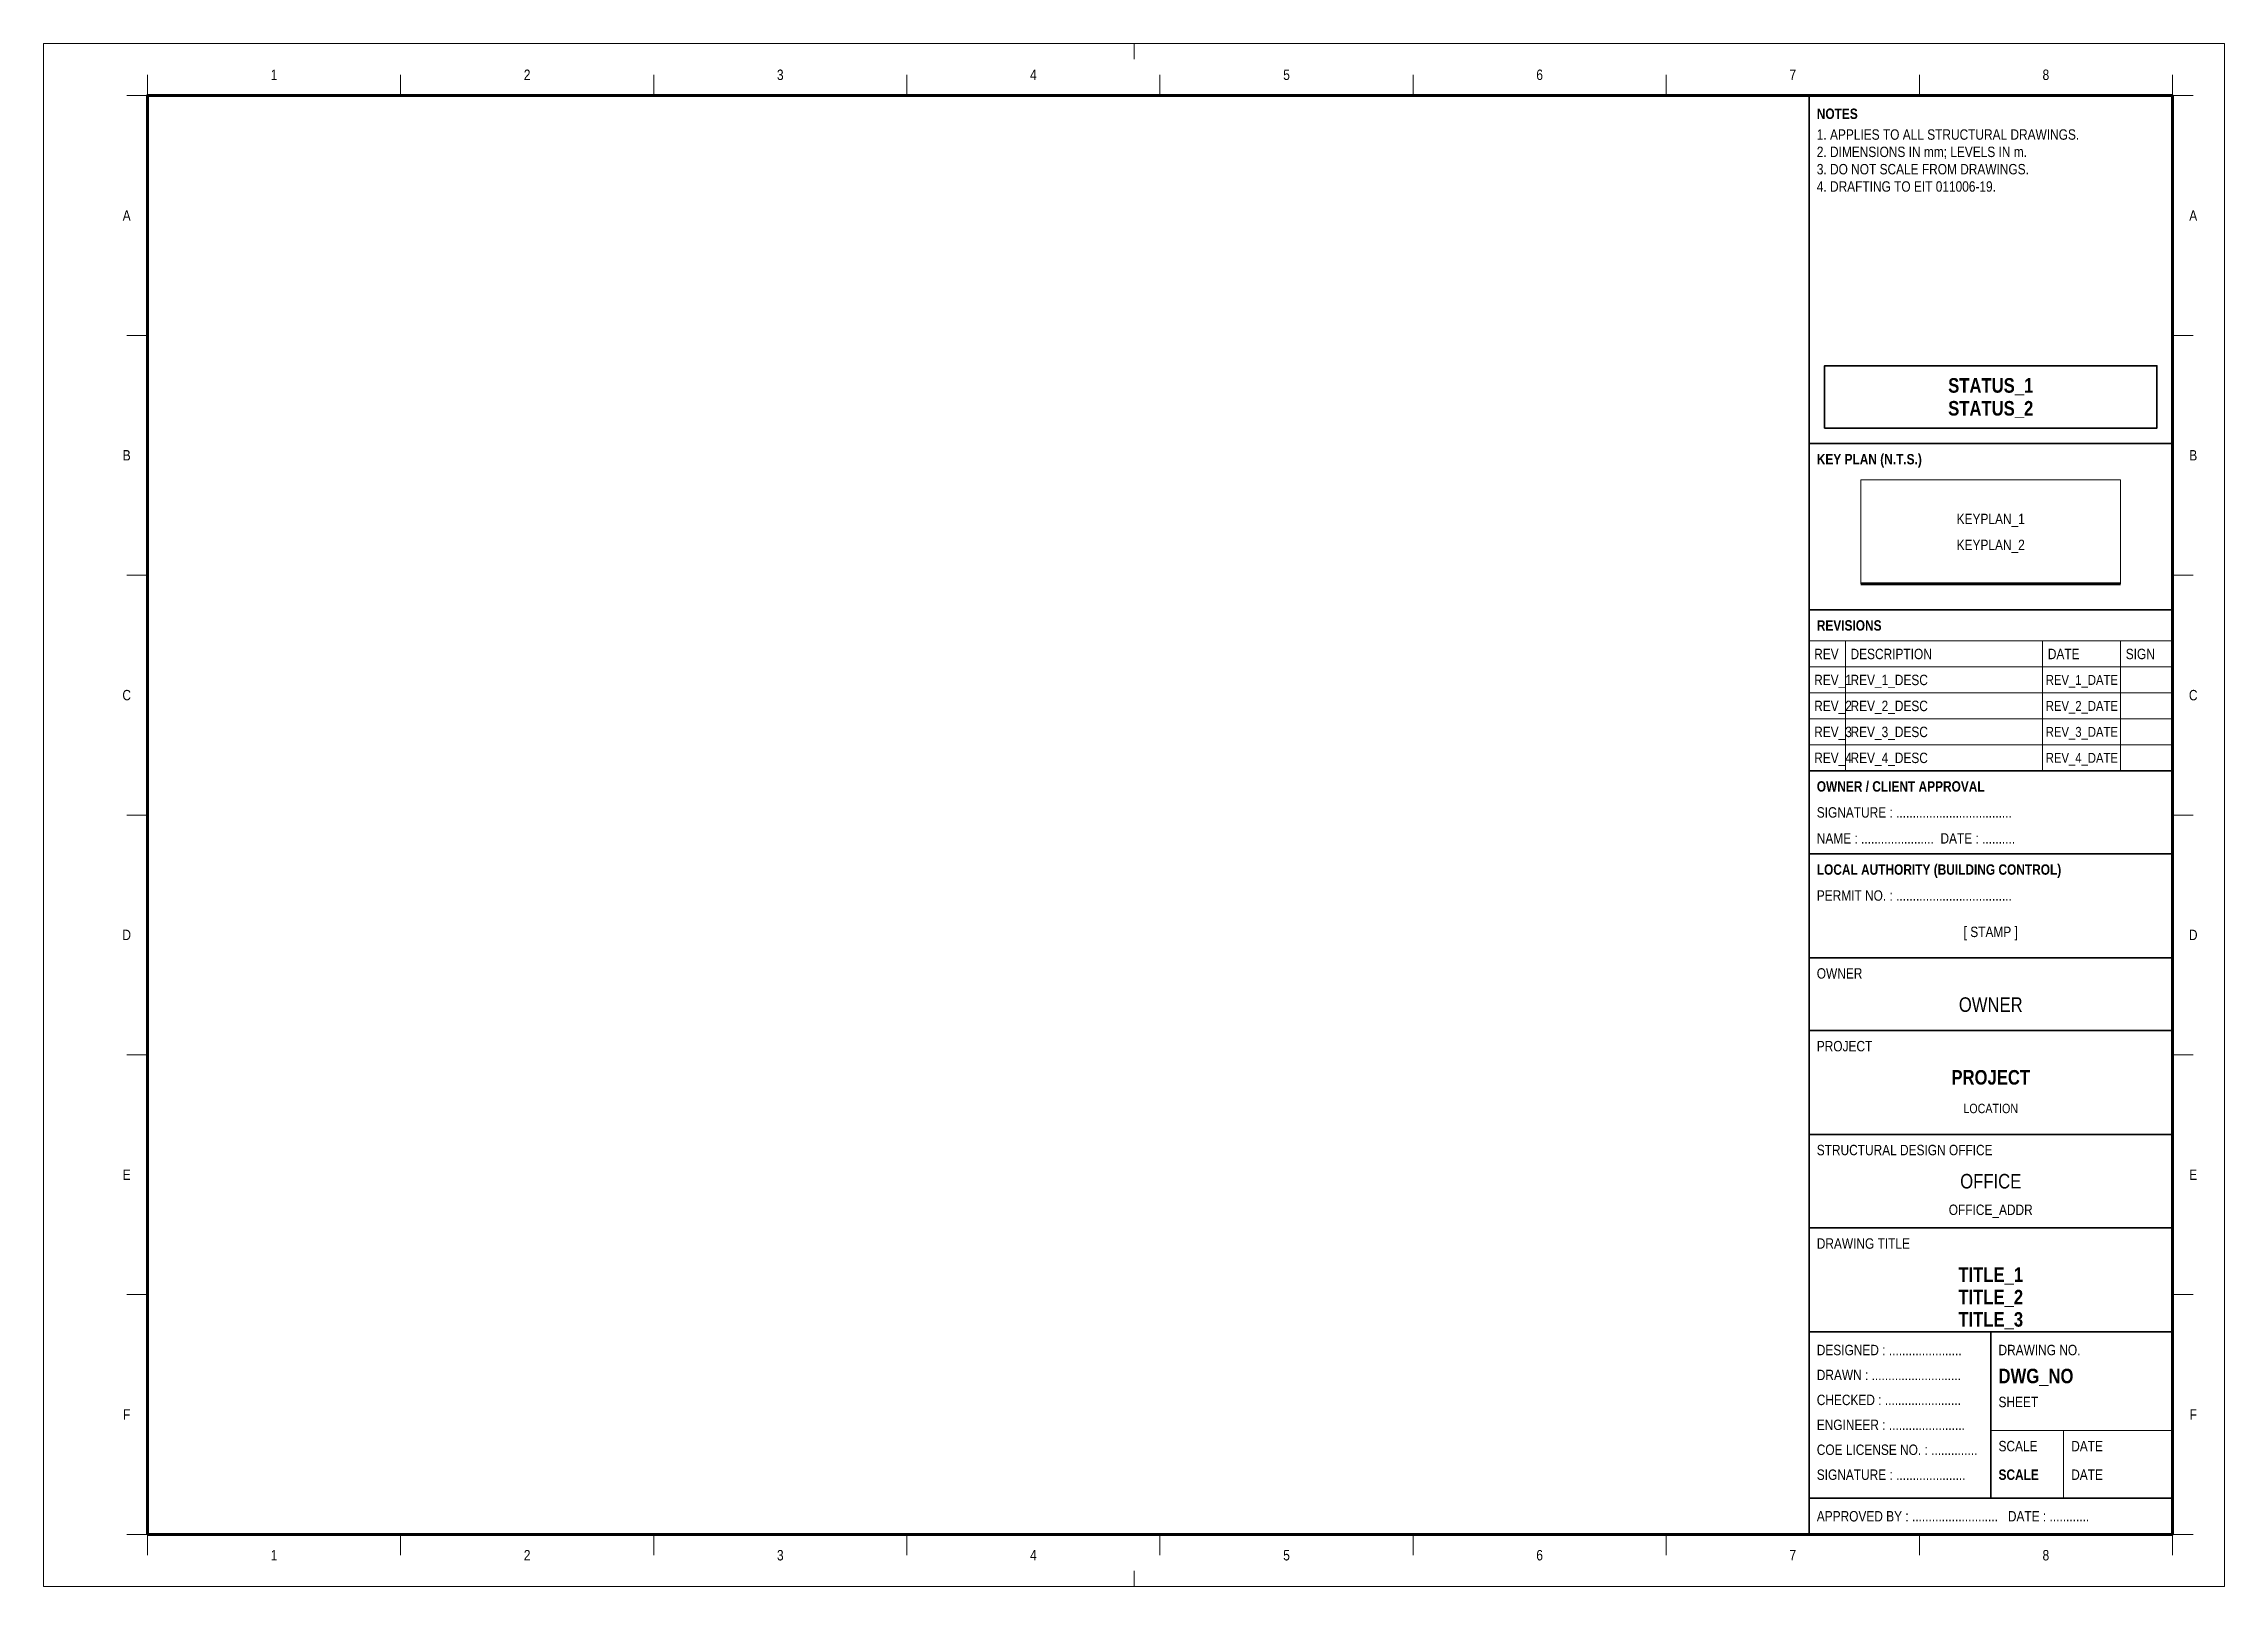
# Model space of a CAD drawing. Header units: millimetres. Extents: x 0 to 420, y 0 to 297.
import ezdxf
from ezdxf.enums import TextEntityAlignment as Align

# ---------------------------------------------------------------- set-up
doc = ezdxf.new("R2010")
doc.units = ezdxf.units.MM
doc.header["$LTSCALE"] = 3.75
for name, color, linetype, lineweight in [('S-FRAME', 10, 'Continuous', 70), ('S-TEXT', 7, 'Continuous', 18), ('S-TITLE', 4, 'Continuous', 35), ('S-TTLB', 4, 'Continuous', 35), ('S-TTLB-THIN', 8, 'Continuous', 18), ('S-ZONE', 8, 'Continuous', 18)]:
    doc.layers.add(name, color=color, linetype=linetype, lineweight=lineweight)
doc.layers.add('S-SHEET', color=9, linetype='Continuous', lineweight=13, plot=False)
doc.layers.add('S-TB-AREA', color=9, linetype='Continuous', lineweight=13, plot=False)
doc.styles.add('AN', font='ARIALN_0.TTF')
doc.styles.add('ANB', font='ARIALNB_0.TTF')

msp = doc.modelspace()

# ---------------------------------------------------------------- linework, layer by layer
at = {"layer": 'S-FRAME', "flags": 128}
msp.add_lwpolyline([(20, 10), (410, 10), (410, 287), (20, 287)], close=True, dxfattribs=at)
msp.add_lwpolyline([(350, 193), (400, 193)], dxfattribs=at)
at = {"layer": 'S-SHEET', "flags": 128}
msp.add_lwpolyline([(0, 0), (420, 0), (420, 297), (0, 297)], close=True, dxfattribs=at)
at = {"layer": 'S-TB-AREA', "flags": 128}
msp.add_lwpolyline([(20, 10), (340, 10), (340, 287), (20, 287)], close=True, dxfattribs=at)
at = {"layer": 'S-TITLE', "flags": 128}
msp.add_lwpolyline([(343, 223), (407, 223), (407, 235), (343, 235)], close=True, dxfattribs=at)
at = {"layer": 'S-TTLB'}
for p, q in [((340, 10), (340, 287)), ((340, 220), (410, 220)), ((340, 188), (410, 188)), ((340, 157), (410, 157)), ((340, 157), (410, 157)), ((340, 141), (410, 141)), ((340, 121), (410, 121)), ((340, 107), (410, 107)), ((340, 87), (410, 87)), ((340, 69), (410, 69)), ((340, 49), (410, 49)), ((375, 17), (375, 49)), ((340, 17), (410, 17))]:
    msp.add_line(p, q, dxfattribs=at)
at = {"layer": 'S-TTLB-THIN'}
for p, q in [((340, 182), (410, 182)), ((347, 157), (347, 182)), ((385, 157), (385, 182)), ((400, 157), (400, 182)), ((340, 177), (410, 177)), ((340, 172), (410, 172)), ((340, 167), (410, 167)), ((340, 162), (410, 162)), ((375, 30), (410, 30)), ((389, 17), (389, 30))]:
    msp.add_line(p, q, dxfattribs=at)
at = {"layer": 'S-TTLB-THIN', "flags": 128}
msp.add_lwpolyline([(350, 193), (400, 193), (400, 213), (350, 213)], close=True, dxfattribs=at)
at = {"layer": 'S-ZONE'}
for p, q in [((210, 297), (210, 294)), ((20, 287), (20, 291)), ((68.75, 287), (68.75, 291)), ((117.5, 287), (117.5, 291)), ((166.25, 287), (166.25, 291)), ((215, 287), (215, 291)), ((263.75, 287), (263.75, 291)), ((312.5, 287), (312.5, 291)), ((361.25, 287), (361.25, 291)), ((410, 287), (410, 291)), ((16, 287), (20, 287)), ((410, 287), (414, 287)), ((16, 240.83), (20, 240.83)), ((410, 240.83), (414, 240.83)), ((16, 194.67), (20, 194.67)), ((410, 194.67), (414, 194.67)), ((16, 148.5), (20, 148.5)), ((410, 148.5), (414, 148.5)), ((16, 102.33), (20, 102.33)), ((410, 102.33), (414, 102.33)), ((16, 56.17), (20, 56.17)), ((410, 56.17), (414, 56.17)), ((16, 10), (20, 10)), ((20, 10), (20, 6)), ((68.75, 10), (68.75, 6)), ((117.5, 10), (117.5, 6)), ((166.25, 10), (166.25, 6)), ((215, 10), (215, 6)), ((263.75, 10), (263.75, 6)), ((312.5, 10), (312.5, 6)), ((361.25, 10), (361.25, 6)), ((410, 10), (410, 6)), ((410, 10), (414, 10)), ((210, 0), (210, 3))]:
    msp.add_line(p, q, dxfattribs=at)

# ---------------------------------------------------------------- texts
at = {"layer": 'S-TEXT'}
for s, style, p in [('NOTES', 'ANB', (341.5, 283.5)), ('KEY PLAN (N.T.S.)', 'ANB', (341.5, 217)), ('REVISIONS', 'ANB', (341.5, 185)), ('REV', 'AN', (341, 179.5)), ('DESCRIPTION', 'AN', (348, 179.5)), ('DATE', 'AN', (386, 179.5)), ('SIGN', 'AN', (401, 179.5)), ('OWNER / CLIENT APPROVAL', 'ANB', (341.5, 154)), ('SIGNATURE : ...................................', 'AN', (341.5, 149)), ('NAME : ......................  DATE : ..........', 'AN', (341.5, 144)), ('LOCAL AUTHORITY (BUILDING CONTROL)', 'ANB', (341.5, 138)), ('PERMIT NO. : ...................................', 'AN', (341.5, 133)), ('OWNER', 'AN', (341.5, 118)), ('PROJECT', 'AN', (341.5, 104)), ('STRUCTURAL DESIGN OFFICE', 'AN', (341.5, 84)), ('DRAWING TITLE', 'AN', (341.5, 66)), ('DESIGNED : ......................', 'AN', (341.5, 45.5)), ('DRAWING NO.', 'AN', (376.5, 45.5)), ('DRAWN : ...........................', 'AN', (341.5, 40.7)), ('CHECKED : .......................', 'AN', (341.5, 35.9)), ('ENGINEER : .......................', 'AN', (341.5, 31.1)), ('COE LICENSE NO. : ..............', 'AN', (341.5, 26.3)), ('SCALE', 'AN', (376.5, 27)), ('DATE', 'AN', (390.5, 27)), ('SIGNATURE : .....................', 'AN', (341.5, 21.5)), ('APPROVED BY : ..........................   DATE : ............', 'AN', (341.5, 13.5))]:
    msp.add_text(s, height=2, dxfattribs=dict(at, style=style)).set_placement(p, align=Align.MIDDLE_LEFT)
at = {"layer": 'S-TEXT', "style": 'AN'}
msp.add_text('[ STAMP ]', height=2, dxfattribs=at).set_placement((375, 126), align=Align.MIDDLE_CENTER)
at = {"layer": 'S-TEXT', "insert": (341.5, 280.5), "char_height": 2, "width": 67, "attachment_point": 1, "style": 'AN'}
msp.add_mtext('1. APPLIES TO ALL STRUCTURAL DRAWINGS.\\P2. DIMENSIONS IN mm; LEVELS IN m.\\P3. DO NOT SCALE FROM DRAWINGS.\\P4. DRAFTING TO EIT 011006-19.', dxfattribs=at)
at = {"layer": 'S-TEXT'}
for tag, text, height, style, p in [('STATUS_1', 'FOR REVIEW', 2.8, 'ANB', (375, 231.2)), ('STATUS_2', 'NOT FOR CONSTRUCTION', 2.8, 'ANB', (375, 226.8)), ('KEYPLAN_1', 'NOT APPLICABLE', 2, 'AN', (375, 205.5)), ('KEYPLAN_2', '', 2, 'AN', (375, 200.5)), ('OWNER', '[ OWNER NAME ]', 2.8, 'AN', (375, 112)), ('PROJECT', '[ PROJECT NAME ]', 2.8, 'ANB', (375, 98)), ('LOCATION', '[ BUILDING / LOCATION ]', 1.8, 'AN', (375, 92)), ('OFFICE', '[ DESIGN OFFICE NAME ]', 2.8, 'AN', (375, 78)), ('OFFICE_ADDR', '[ ADDRESS / TEL. / E-MAIL ]', 2, 'AN', (375, 72.5)), ('TITLE_1', '', 2.8, 'ANB', (375, 60)), ('TITLE_2', '', 2.8, 'ANB', (375, 55.7)), ('TITLE_3', '', 2.8, 'ANB', (375, 51.4))]:
    msp.add_attdef(tag, text=text, height=height, dxfattribs=dict(at, style=style)).set_placement(p, align=Align.MIDDLE_CENTER)
for tag, text, height, style, p in [('REV_1', '', 2, 'AN', (341, 174.5)), ('REV_1_DESC', '', 2, 'AN', (348, 174.5)), ('REV_1_DATE', '', 1.9, 'AN', (385.6, 174.5)), ('REV_2', '', 2, 'AN', (341, 169.5)), ('REV_2_DESC', '', 2, 'AN', (348, 169.5)), ('REV_2_DATE', '', 1.9, 'AN', (385.6, 169.5)), ('REV_3', '', 2, 'AN', (341, 164.5)), ('REV_3_DESC', '', 2, 'AN', (348, 164.5)), ('REV_3_DATE', '', 1.9, 'AN', (385.6, 164.5)), ('REV_4', '', 2, 'AN', (341, 159.5)), ('REV_4_DESC', '', 2, 'AN', (348, 159.5)), ('REV_4_DATE', '', 1.9, 'AN', (385.6, 159.5)), ('DWG_NO', 'STR-ST-0000-D-A', 2.8, 'ANB', (376.5, 40.5)), ('SHEET', 'SHEET 1 OF 1  |  A3', 2, 'AN', (376.5, 35.5)), ('SCALE', 'AS SHOWN', 2, 'ANB', (376.5, 21.5)), ('DATE', '03/10/2026', 2, 'AN', (390.5, 21.5))]:
    msp.add_attdef(tag, text=text, height=height, dxfattribs=dict(at, style=style)).set_placement(p, align=Align.MIDDLE_LEFT)
at = {"layer": 'S-ZONE', "style": 'AN'}
for s, p in [('1', (44.38, 291)), ('2', (93.12, 291)), ('3', (141.88, 291)), ('4', (190.62, 291)), ('5', (239.38, 291)), ('6', (288.12, 291)), ('7', (336.88, 291)), ('8', (385.62, 291)), ('A', (16, 263.92)), ('A', (414, 263.92)), ('B', (16, 217.75)), ('B', (414, 217.75)), ('C', (16, 171.58)), ('C', (414, 171.58)), ('D', (16, 125.42)), ('D', (414, 125.42)), ('E', (16, 79.25)), ('E', (414, 79.25)), ('F', (16, 33.08)), ('F', (414, 33.08)), ('1', (44.38, 6)), ('2', (93.12, 6)), ('3', (141.88, 6)), ('4', (190.62, 6)), ('5', (239.38, 6)), ('6', (288.12, 6)), ('7', (336.88, 6)), ('8', (385.62, 6))]:
    msp.add_text(s, height=2, dxfattribs=at).set_placement(p, align=Align.MIDDLE_CENTER)

doc.saveas('drawing.dxf')
